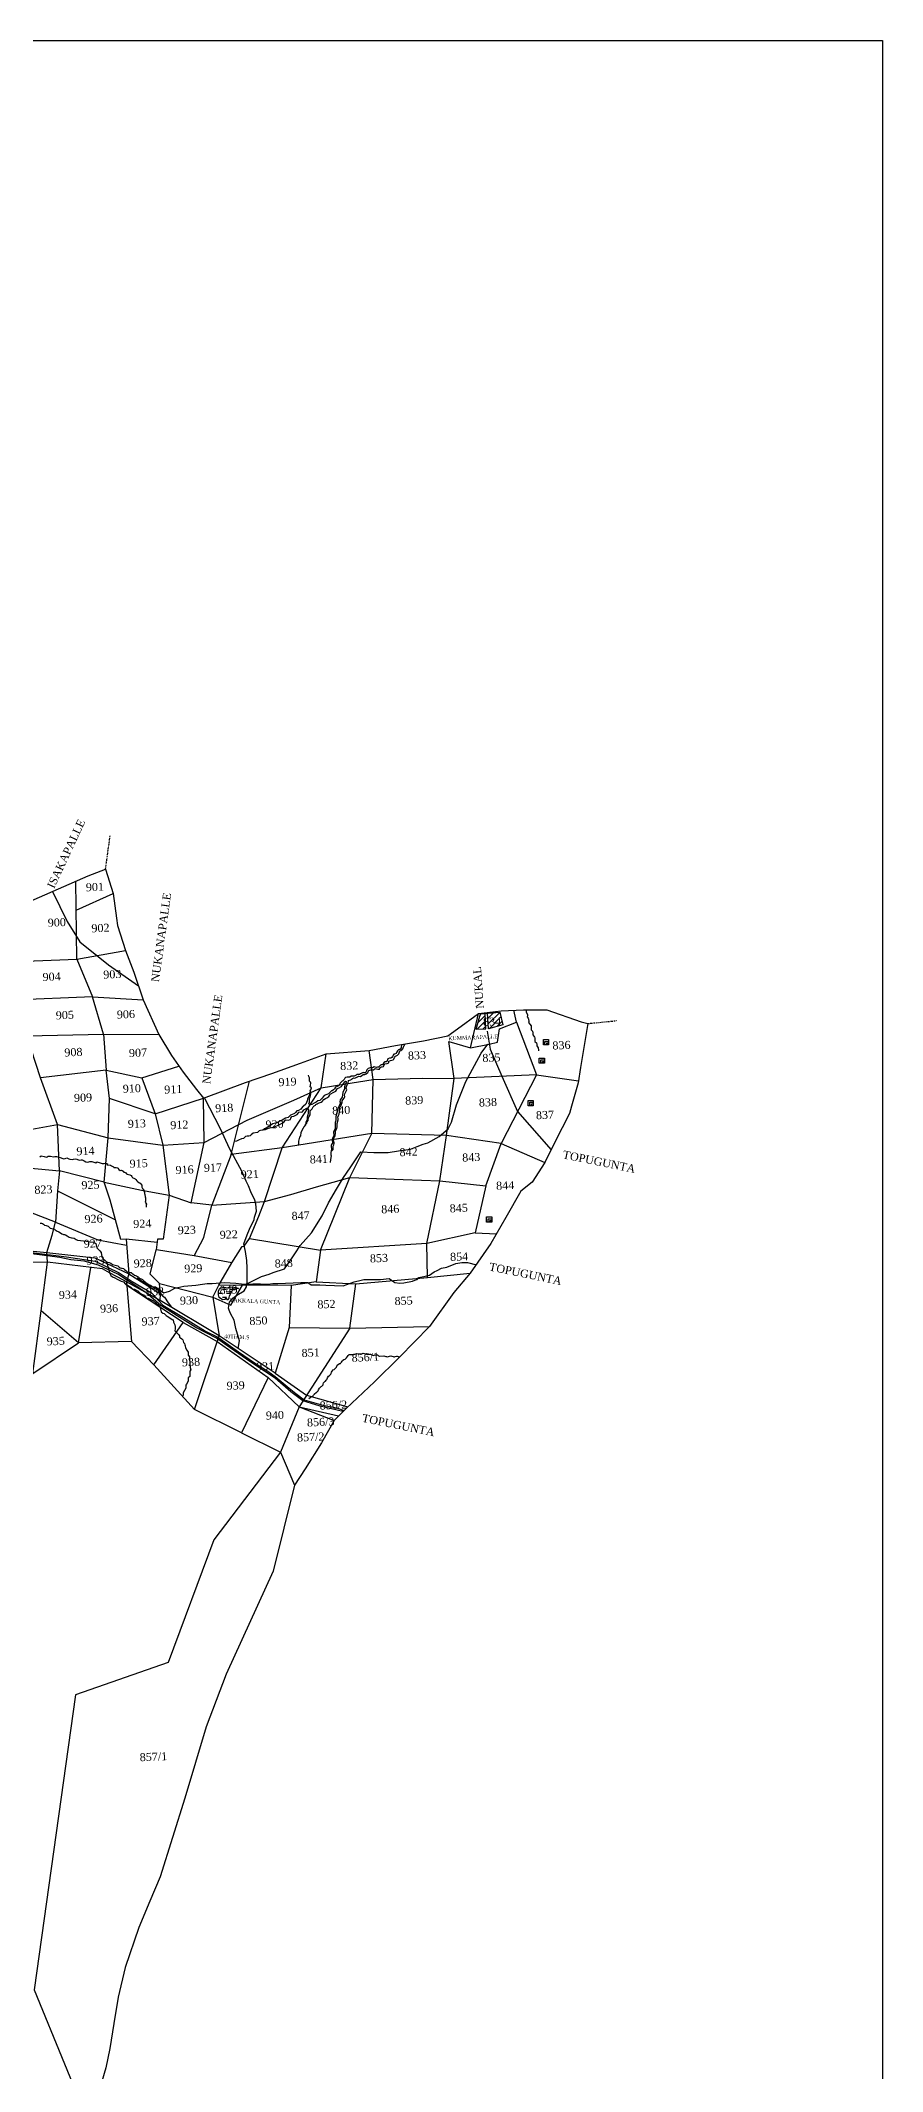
# Model space of a CAD drawing. Header units: inches. Extents: x 38 to 715, y -32 to 1237.
# Drawn here: x 452 to 715, y 602 to 1237 of the extents above; entities that cross this region are included whole.
import ezdxf

# ---------------------------------------------------------------- set-up
doc = ezdxf.new("R2010")
doc.units = ezdxf.units.IN
doc.header["$MEASUREMENT"] = 0
for name, pattern in [('ACAD_ISO02W100', [15, 12, -3]), ('ACAD_ISO07W100', [3, 0, -3]), ('BORDER', [1.75, 0.5, -0.25, 0.5, -0.25, 0, -0.25])]:
    doc.linetypes.add(name, pattern=pattern)
for name, color, linetype in [('CARTTRACK', 30, 'ACAD_ISO02W100'), ('NALA', 4, 'Continuous'), ('SQUAREWELL', 5, 'Continuous'), ('SURVEY_BND', 7, 'Continuous'), ('SURVEY_NO', 7, 'Continuous'), ('TEXT', 7, 'Continuous'), ('VILLAGE_AREA', 1, 'Continuous'), ('WATER_BODY', 4, 'Continuous')]:
    doc.layers.add(name, color=color, linetype=linetype)
for name, color, linetype, lineweight in [('FOOTPATH', 150, 'ACAD_ISO07W100', 30), ('ROAD', 1, 'Continuous', 25), ('VILL_BOUNDARY', 6, 'BORDER', 30)]:
    doc.layers.add(name, color=color, linetype=linetype, lineweight=lineweight)
doc.styles.get("Standard").update_dxf_attribs({"font": 'TIMES.TTF', "height": 0.12})

msp = doc.modelspace()

# ---------------------------------------------------------------- hatches: boundary and pattern name
at = {"layer": 'VILLAGE_AREA', "linetype": 'ByBlock'}
h = msp.add_hatch(dxfattribs=at)
h.set_pattern_fill('ANSI31', color=256, scale=10, angle=180, style=0)
h.set_pattern_definition([(225, (-127.7695, 654.0281), (0.8838835, -0.8838835), [])])
h.paths.add_polyline_path([(596.01, 929.2), (595.03, 933.15), (591.25, 932.84), (591.49, 927.96)])
h.paths.add_polyline_path([(590.51, 932.78), (588.98, 932.65), (587.69, 927.87), (590.71, 927.97)])
at = {"layer": 'WATER_BODY', "linetype": 'ByBlock'}
h = msp.add_hatch(dxfattribs=at)
h.set_pattern_fill('DASH', color=256, scale=10, angle=180, style=0)
h.set_pattern_definition([(180, (-127.7695, 654.0281), (-1.25, -1.25), [1.25, -1.25])])
h.paths.add_polyline_path([(509.63, 844.02), (509.74, 843.75), (510.07, 843.19), (510.31, 843.58), (510.54, 844.46), (511.32, 846.06), (511.56, 846.43), (513.41, 846.81), (512.66, 847.2), (512.21, 847.11), (511.94, 847.05), (511.45, 847.27), (510.66, 847.32), (510.2, 847.1), (509.52, 847.15), (508.9, 847.31), (507.62, 846.95), (507.47, 846.7), (507.43, 846.53), (507.23, 845.99), (507.17, 845.64), (507.14, 844.82), (507.43, 844.05), (508.47, 843.36), (509.15, 843.4)])

# ---------------------------------------------------------------- linework, layer by layer
at = {"linetype": 'ByBlock', "lineweight": 30}
msp.add_lwpolyline([(37.83, 1236.7), (714.56, 1236.7), (714.56, -32.2), (37.83, -32.2)], close=True, dxfattribs=at)
at = {"layer": 'CARTTRACK', "linetype": 'ByBlock'}
for points in [[(516.07, 848.35), (520.6, 850.56), (522.99, 851.28), (524.24, 851.88), (527.79, 852.99), (530, 856.13), (531.63, 858.63), (532.68, 860.25), (536.29, 864.25), (539.56, 869.59), (541.6, 873.64), (544.08, 877.89), (546.24, 881.48), (548.35, 884.53), (551.64, 889.53), (555.69, 889.29), (560.21, 889.34), (563.46, 889.9), (567.15, 890.39), (569.29, 891.17), (571.13, 891.92), (572.54, 892.4), (576.15, 894.29), (578.89, 896.74), (579.94, 898.79), (581.55, 904.24), (584.48, 911.52), (589.19, 920.33), (591.37, 923.15)], [(513.35, 828.09), (513.71, 830.46), (512.64, 834.35), (512.06, 836.91), (510.9, 839), (510.52, 840.1), (510.29, 840.71), (510.67, 842.63), (511.68, 843.85), (512.88, 844.75), (515.22, 846.14), (515.89, 847.36), (516.16, 848.86), (516.1, 851.27), (516.1, 853.24), (516.04, 855.56), (515.63, 858.46), (515.11, 860.85), (516.13, 863.66), (516.88, 865.4), (518.3, 868.36), (518.45, 869.14), (519.09, 871.02), (518.89, 873.31), (518.51, 874.44), (517.32, 877.05), (516.54, 878.9), (515.87, 880.38), (514.5, 883.5), (510.67, 890.6), (507.8, 896.77), (502.77, 906.46)]]:
    msp.add_lwpolyline(points, dxfattribs=at)
at = {"layer": 'FOOTPATH', "linetype": 'ByBlock'}
for points in [[(455.33, 970.88), (459.97, 961.51), (463.93, 955.12), (472.81, 947.99), (482.19, 941.37)], [(591.13, 927.25), (592.1, 921.65), (595.68, 913.14), (600.61, 902.15), (611.06, 890.15)], [(481.8, 850.23), (484.63, 848.28), (485.86, 847.47), (487.53, 847.32), (490.11, 845.54), (491.86, 846.05), (493.56, 846.94), (496.41, 847.53), (500.14, 847.85), (502.18, 848.21), (503.63, 848.38), (505.26, 848.41), (509.05, 848.69), (510.85, 848.67), (512.63, 848.48), (514.39, 848.31), (516.98, 848.16), (517.92, 848.35), (520.28, 848.26), (522.55, 848.25), (524.19, 848.4), (525.7, 848.46), (532.88, 848.73), (535.06, 848.73), (536.11, 847.98), (538.85, 847.96), (540.76, 847.87), (546.12, 847.71), (549.59, 848.92), (551.76, 849.47), (552.58, 849.62), (557.78, 849.63), (560.5, 850), (562.32, 848.68), (563.82, 848.55), (565.04, 848.58), (567.78, 849.1), (568.54, 849.42), (569.21, 849.71), (569.79, 850.26), (571.29, 850.63), (571.76, 850.73), (573.09, 850.99), (574.57, 852.03), (575.45, 852.51), (576.87, 853.15), (578.51, 853.49), (581.28, 854.67), (583.22, 854.99), (584.96, 854.95), (587.82, 854.24)]]:
    msp.add_lwpolyline(points, dxfattribs=at)
at = {"layer": 'NALA', "linetype": 'ByBlock'}
for points in [[(603.33, 933.88), (603.29, 933.19), (603.71, 932.48), (603.73, 932.1), (603.64, 931.68), (603.92, 931.3), (604.02, 931.03), (604.09, 930.29), (604.07, 930), (604.49, 929.45), (604.86, 928.89), (604.87, 928.74), (604.89, 928.01), (604.87, 927.7), (605.27, 927.23), (605.4, 926.74), (605.37, 926.28), (605.36, 926.05), (605.68, 925.63), (605.93, 925.34), (605.97, 925.15), (605.97, 924.86), (605.97, 924.68), (605.97, 924.38), (605.96, 924.05), (606.52, 923.6), (606.63, 923.04), (606.66, 922.67), (607.02, 922.01), (607.1, 921.3), (607.11, 921.08)], [(564.4, 923.11), (564.23, 922.07), (563.93, 921.52), (563.65, 921.52), (563.41, 921.45), (563.15, 921.15), (562.81, 920.53), (562.68, 920.25), (562.19, 920.09), (561.99, 920.05), (561.57, 919.38), (561.35, 918.98), (561, 918.8), (560.65, 918.8), (560.13, 918.58), (559.77, 917.81), (559.53, 917.66), (559.1, 917.61), (558.9, 917.59), (558.58, 917.02), (558.38, 916.72), (558.03, 916.71), (557.75, 916.67), (557.43, 916.32), (557.16, 916.04), (556.88, 915.95), (556.52, 915.94), (556.14, 916.01), (555.78, 916.05), (555.33, 915.8), (555.08, 915.75), (554.8, 915.77), (554.56, 915.76), (553.99, 915.55), (553.57, 915.12), (553.35, 914.58), (552.99, 914.27), (552.63, 914.24), (552.41, 914.29), (552, 914.16), (551.55, 913.87), (551.19, 913.74), (550.83, 913.75), (550.45, 913.72), (550.22, 913.48), (549.59, 913.23), (549.22, 913.18), (548.87, 913.15), (548.58, 913.14), (548.26, 912.92), (547.92, 912.85), (547.62, 912.91), (547.33, 912.88), (546.86, 912.78), (546.64, 912.56), (546.51, 912.31), (546.4, 912.13), (546.08, 911.72), (545.86, 911.57), (545.58, 911.46), (545.38, 911.25), (545.19, 910.99), (544.96, 910.61), (544.98, 910.5), (544.69, 910.16), (544.22, 909.92), (543.74, 909.72), (543.4, 909.26), (543.09, 908.95), (542.71, 908.64), (542.46, 908.57), (542.34, 908.53), (541.5, 907.68), (541.06, 907.41), (540.23, 907.11), (539.53, 906.27), (538.81, 905.63), (538.18, 905.5), (537.69, 905.08), (537.03, 904.73), (536.3, 904.32), (535.82, 904.27), (535.41, 904.58), (535.57, 905.11), (535.58, 905.82), (535.6, 906.24), (535.87, 906.67), (535.96, 907.03), (536.06, 907.81), (535.86, 908.62), (536.03, 908.92), (536.21, 909.53), (535.87, 909.9), (535.98, 910.41), (536.03, 910.97), (535.89, 911.3), (535.61, 911.63), (535.63, 912.03), (535.58, 912.66), (535.38, 913.07), (535.26, 913.45)], [(542.37, 889.63), (542.99, 890.25), (542.99, 890.82), (543.01, 891.36), (543.19, 891.7), (543.27, 892.18), (543.27, 892.5), (543.14, 893.34), (543.23, 893.92), (543.64, 894.52), (543.66, 894.93), (543.69, 895.32), (543.69, 895.69), (543.69, 896.01), (544.15, 896.85), (544.23, 897.31), (544.21, 897.75), (544.21, 898.19), (544.23, 898.42), (544.53, 899.57), (544.53, 899.95), (544.44, 900.38), (544.67, 900.89), (544.85, 901.3), (545.12, 902.84), (545.14, 903.45), (545.38, 903.84), (545.59, 904.39), (545.79, 904.82), (545.87, 905.46), (546, 905.78), (546.49, 906.26), (546.61, 906.82), (546.55, 907.27), (546.61, 907.66), (547.23, 908.87), (547.1, 909.41), (547.16, 909.94), (547.35, 910.52), (547.56, 910.93), (547.73, 910.96), (547.79, 911.83), (548.49, 912.02), (548.78, 912.28), (549.01, 912.48), (549.34, 912.65), (549.74, 912.51), (550.65, 912.98), (550.97, 913.18), (551.51, 913.04), (552.41, 913.74), (552.91, 913.74), (553.3, 913.89), (553.79, 914.35), (554.14, 914.94), (554.82, 915.21), (555.59, 915.13), (556.12, 915.55), (556.98, 915.39), (557.43, 915.39), (557.72, 915.86), (558.11, 916.09), (558.32, 916.08), (558.69, 916.21), (558.89, 916.64), (559.1, 916.99), (559.89, 917.09), (560.37, 917.35), (560.42, 917.67), (560.44, 917.9), (560.88, 918.13), (561.74, 918.29), (561.97, 918.5), (562.19, 919.02), (562.43, 919.46), (563.15, 919.75), (563.53, 920.11), (563.74, 920.83), (563.86, 921.08), (564.19, 921.24), (564.43, 921.36), (564.74, 921.69), (564.92, 922.05), (565.05, 922.51), (565.18, 922.79), (565.4, 923.11), (565.52, 923.3)], [(535.86, 908.62), (535.61, 907.35), (535.28, 906.73), (535.04, 906.05), (534.91, 905.51), (534.43, 904.44), (533.67, 903.74), (533.44, 903.57), (532.9, 902.87), (532.21, 902.47), (531.7, 902.36), (531.28, 901.82), (530.92, 901.54), (530.04, 901.15), (529.68, 901.04), (529.24, 900.61), (528.92, 900.24), (528.55, 900.19), (528.14, 900.09), (527.62, 899.8), (527.12, 899.42), (526.8, 899.21), (526.37, 899.13), (525.56, 898.63), (524.19, 898.29), (522.4, 897.16), (521.53, 896.75), (521.02, 896.32), (520.32, 896.24), (519.87, 896.08), (519.39, 895.55), (517.97, 895.33), (517.43, 894.89), (517.09, 894.56), (516.67, 894.42), (516.11, 894.41), (515.67, 894.36), (514.99, 893.68), (514.42, 893.61), (513.41, 893.15), (512.86, 892.87), (512.15, 892.79)], [(534.26, 897.92), (534.75, 898.45), (534.88, 898.89), (535.16, 899.3), (535.25, 899.68), (535.33, 900.15), (535.55, 900.59), (535.87, 901.12), (535.83, 901.47), (535.79, 901.93), (535.87, 902.4), (536.47, 903.03), (536.77, 903.65), (537.11, 903.88), (537.5, 904.16), (537.64, 904.29), (537.97, 904.5), (538.33, 904.75), (538.64, 904.89), (538.96, 904.93), (539.26, 905.07), (539.59, 905.3), (540.06, 905.92), (540.6, 906.2), (541.08, 906.46), (541.63, 906.86), (541.91, 907.16), (542.11, 907.54), (542.26, 907.71), (543.01, 908.11), (543.47, 908.33), (543.82, 908.51), (544.13, 909), (544.3, 909.3), (544.61, 909.4), (545.07, 909.63), (545.33, 909.84), (545.58, 910), (545.73, 910.16), (545.99, 910.68), (546.33, 910.98), (546.63, 911.4), (546.82, 911.57), (547.11, 911.49), (547.08, 911.2), (546.7, 910.41), (546.52, 909.83), (546.53, 909.22), (546, 908.05), (545.86, 906.65), (545.47, 906.24), (545.22, 905.77), (545.08, 905.19), (545.27, 904.83), (544.84, 903.9), (544.59, 903.28), (544.48, 902.91), (543.89, 900.58), (543.79, 900.13), (543.89, 899.52), (543.74, 899), (543.59, 898.68), (543.59, 897.45), (543.62, 896.74), (543.12, 895.84), (543.18, 894.68), (542.78, 893.72), (542.67, 893.42), (542.7, 893.05), (542.92, 892.49), (542.52, 891.8), (542.43, 891.5), (542.45, 890.17), (542.43, 889.85), (542.32, 889.41), (542.31, 888.63), (542.34, 888.27), (542.17, 887.11), (542.12, 886.2)], [(521.11, 896.4), (521.92, 896.49), (522.85, 896.9), (523.71, 897.14), (524.63, 897.36), (525.65, 897.78), (527.32, 898.64), (527.62, 898.81), (528.05, 899.31), (528.26, 899.58), (528.26, 899.58), (528.97, 899.45), (529.63, 899.65), (529.81, 900.09), (530.12, 900.56), (530.68, 900.65), (531.74, 901.17), (532.13, 901.76), (532.29, 901.99), (533, 901.89), (533.4, 902.07), (533.83, 902.65), (534.79, 903.18), (535.14, 903.21)], [(535.14, 903.21), (535.28, 902.71), (535.16, 902.11), (535.15, 901.64), (535.12, 901.09), (534.86, 900.34), (534.88, 899.69), (534.66, 899.28), (534.49, 898.85), (534.32, 898.02), (533.89, 897.32), (533.69, 896.94), (532.91, 895.62), (532.83, 894.51), (532.51, 894.14), (532.15, 892.85), (532.19, 891.9), (531.93, 891.56)], [(451.34, 887.97), (451.79, 888.26), (452.72, 888.09), (453.48, 887.86), (453.66, 888.01), (454, 888.16), (454.26, 888.22), (454.72, 888.18), (455.67, 887.94), (456.1, 888.05), (456.6, 888.12), (457.76, 887.81), (458.02, 887.65), (458.82, 887.39), (459.34, 887.45), (459.8, 887.72), (460.43, 887.38), (460.8, 887.3), (461.55, 887.19), (461.93, 887.29), (462.43, 887.35), (462.97, 887.21), (463.67, 886.92), (464.3, 887), (464.63, 887.09), (465.19, 886.75), (465.77, 886.45), (466.28, 886.32), (466.67, 886.42), (467.01, 886.51), (467.58, 886.48), (468.83, 886.11), (468.99, 886.15), (469.17, 886.44), (470.19, 886.11), (470.85, 885.86), (471.47, 885.86), (471.9, 886.01), (472.47, 885.77), (472.45, 885.48), (473.42, 885.34), (473.77, 885.15), (474.2, 884.95), (474.39, 884.81), (474.55, 884.67), (475.27, 884.65), (475.62, 884.5), (475.73, 884.44), (476.03, 884.05), (476.46, 883.76), (476.93, 883.82), (477.1, 883.67), (477.42, 883.46), (477.61, 883.19), (478.08, 883.09), (478.22, 882.97), (478.42, 882.64), (478.68, 882.54), (479.46, 882.36), (479.89, 882.17), (480.1, 881.81), (480.25, 881.63), (480.4, 881.42), (480.78, 881.29), (481.19, 881.14), (481.4, 880.93), (481.67, 880.51), (481.99, 880.14), (482.53, 879.83), (482.68, 879.76), (483.2, 879.13), (483.21, 878.71), (483.24, 878.47), (483.48, 878.06), (483.78, 877.9), (483.84, 877.4), (484.06, 876.84), (484.11, 876.52), (484.22, 876.23), (484.33, 875.49), (484.35, 875.19), (484.41, 874.96), (484.35, 874.18), (484.33, 873.86), (484.53, 873.51), (484.7, 873.2), (484.6, 872.85), (484.63, 872.29)], [(451.49, 867.3), (451.94, 867.28), (452.25, 867.14), (452.52, 866.94), (452.79, 866.68), (452.91, 866.59), (453.41, 866.54), (453.68, 866.4), (453.98, 866.32), (454.39, 865.94), (454.63, 865.72), (455.66, 865.54), (455.97, 865.36), (456.22, 865.13), (456.45, 864.99), (456.78, 864.74), (457.14, 864.67), (457.36, 864.54), (457.88, 864.26), (458.23, 863.96), (458.54, 863.84), (458.74, 863.75), (459.09, 863.73), (459.41, 863.64), (459.89, 863.33), (460.21, 863.07), (460.57, 862.91), (461.25, 862.7), (461.51, 862.65), (462.15, 862.53), (462.74, 862.17), (463.19, 861.93), (465.98, 861.6), (467.01, 861.41), (468.24, 861.31), (468.85, 860.95), (469.15, 859.55), (470.16, 858.65), (470.52, 858.1), (470.8, 856.72), (471.18, 856.12), (471.64, 855.69), (472.23, 855.22), (473.06, 854.98), (473.57, 854.78), (474.09, 854.36), (475.73, 853.88), (476.12, 853.54), (476.49, 853.35), (476.89, 853.18), (477.15, 853.17), (477.5, 853.07), (477.79, 852.81), (478.22, 852.5), (478.66, 852.07), (479.1, 851.98), (479.53, 851.88), (479.88, 851.84), (480.11, 851.68), (480.42, 851.41), (480.97, 850.99), (481.57, 850.84), (481.92, 850.63), (482.14, 850.47), (482.5, 850.07), (482.69, 849.97), (483.05, 849.87), (483.41, 849.63), (483.61, 849.5), (483.77, 849.37), (484.59, 848.64), (485.08, 848.29), (485.53, 848.01), (485.9, 847.92), (486.37, 847.61), (486.89, 847.21), (487.24, 846.89), (487.62, 846.78), (488.01, 846.53), (488.31, 846.26), (488.57, 845.91), (489.79, 844.43), (490.37, 844.09), (491.48, 842.38), (492.53, 841)], [(472.23, 855.22), (472.96, 852.63), (473.16, 851.72), (473.51, 850.88), (474.11, 850.49), (474.77, 850.23), (475.55, 849.8), (476.18, 849.47), (476.79, 849.19), (477.49, 848.92), (478.14, 848.18), (478.36, 847.95), (478.54, 847.84), (478.98, 847.75), (479.34, 847.61), (479.76, 847.29), (480.36, 846.78), (481, 846.61), (481.38, 846.45), (481.72, 846.23), (482, 846.09), (482.29, 845.78), (482.76, 845.34), (483.28, 845.1), (483.75, 844.9), (484.05, 844.73), (484.26, 844.6), (484.4, 844.4), (484.58, 844.19), (484.71, 843.98), (485.18, 843.79), (486.27, 843.36), (486.89, 843.02), (487.8, 842.18), (488.88, 841.34), (489.24, 839.54), (489.77, 839.17), (490.27, 839), (490.88, 838.43), (491.15, 838.18), (492.01, 837.66), (492.75, 837.18), (492.98, 837.01), (493.13, 836.36), (493.57, 835.54), (493.62, 834.97), (493.66, 834.24), (493.59, 833.59), (493.59, 833.59), (494.37, 832.79), (494.7, 832.47), (494.96, 832.04), (495.02, 831.66), (495.35, 831.39), (495.77, 831.14), (496.06, 830.78), (496.21, 829.99), (496.52, 829.67), (496.64, 829.29), (496.76, 828.92), (496.85, 828.34), (497.28, 827.59), (497.7, 826.93), (497.71, 826.42), (497.71, 826.01), (498.12, 825.5), (498.13, 824.85), (498.39, 822.16), (498.51, 821.43), (498.2, 821.05), (498.22, 820.25), (498.2, 819.32), (497.69, 818.95), (497.67, 818.36), (497.69, 817.91), (497.23, 816.95), (497.02, 816.68), (497.02, 816.06), (496.96, 815.7), (496.17, 814.3), (496.18, 813.92), (496.16, 813.56), (495.93, 813.16)], [(535.41, 812.46), (536.24, 813.09), (536.52, 813.23), (536.75, 813.32), (536.89, 813.54), (536.98, 813.68), (537.04, 813.81), (537.78, 814.42), (538.05, 814.6), (538.24, 814.79), (538.37, 814.92), (538.39, 815.16), (538.72, 815.73), (538.88, 815.86), (538.98, 815.96), (539.28, 816.2), (539.47, 816.36), (539.63, 816.53), (539.89, 816.74), (539.92, 816.94), (540.04, 817.39), (540.18, 817.6), (540.43, 817.82), (540.6, 817.93), (540.87, 818.2), (541.04, 818.39), (541.17, 818.6), (541.26, 818.93), (541.57, 819.51), (541.91, 819.7), (542.23, 820.04), (542.37, 820.3), (542.53, 820.74), (542.73, 821.01), (542.99, 821.43), (543.3, 821.51), (543.56, 821.76), (543.74, 821.92), (544, 822.27), (544.13, 822.58), (544.29, 822.86), (544.95, 823.37), (545.29, 823.47), (545.42, 823.64), (545.64, 823.81), (545.83, 824.18), (545.95, 824.39), (546.36, 824.65), (546.75, 824.77), (547.15, 825.19), (547.49, 825.65), (547.67, 825.92), (548.02, 826.2), (548.51, 826.26), (549.07, 826.26), (549.5, 826.24), (550.35, 826.56), (550.78, 826.46), (551.24, 826.43), (551.55, 826.35), (551.73, 826.38), (552.01, 826.47), (552.43, 826.6), (552.81, 826.53), (553.22, 826.43), (553.44, 826.29), (553.83, 826.26), (554.33, 826.34), (554.7, 826.34), (554.92, 826.26), (555.27, 826.07), (555.52, 825.97), (555.86, 825.99), (556.18, 826.09), (556.53, 826.15), (556.86, 826.09), (557.22, 825.86), (557.37, 825.76), (557.53, 825.69), (558.83, 825.77), (559.16, 825.76), (559.47, 825.65), (559.64, 825.56), (559.99, 825.55), (560.27, 825.61), (560.63, 825.76), (561.03, 825.84), (561.37, 825.69), (561.71, 825.57), (562.01, 825.52), (562.13, 825.52), (562.41, 825.59), (562.77, 825.68), (562.9, 825.7), (563.04, 825.75), (563.3, 825.59), (563.73, 825.38)]]:
    msp.add_lwpolyline(points, dxfattribs=at)
at = {"layer": 'ROAD', "linetype": 'ByBlock'}
for points in [[(447.92, 858.18), (459.7, 856.72), (468.64, 855.35), (476.13, 851.71), (480.23, 849.03), (486.22, 845.49), (489.84, 841.67), (496.22, 837.79), (503.14, 833.55), (506.96, 831.64), (513.41, 827.06), (518.42, 823.62), (522.6, 821.03), (524.91, 819.39), (529.29, 815.75), (531.38, 814.01), (533.99, 812.06), (539.81, 810.4), (544.05, 809.55), (546.46, 808.77)], [(546.05, 808.38), (538.95, 810.1), (533.53, 811.72), (529.75, 814.61), (524.85, 818.84), (521.54, 821.06), (517.25, 823.82), (510.82, 828.28), (506.52, 831.32), (500.1, 834.62), (494.24, 838.28), (489.19, 841.49), (484.46, 845.62), (475.8, 851.3), (469.67, 854.18), (465.26, 855.42), (461.02, 855.85), (457.62, 856.5), (453.65, 857.1), (448.09, 857.75)]]:
    msp.add_lwpolyline(points, dxfattribs=at)
at = {"layer": 'SQUAREWELL', "linetype": 'ByBlock'}
for points in [[(608.67, 924.6), (610.26, 924.6), (610.26, 922.96), (608.67, 922.96)], [(609.17, 924.03), (610.26, 924.03), (610.26, 922.96), (609.17, 922.96)], [(609.7, 923.51), (610.26, 923.51), (610.26, 922.96), (609.7, 922.96)], [(607.4, 918.85), (608.99, 918.85), (608.99, 917.22), (607.4, 917.22)], [(607.9, 918.29), (608.99, 918.29), (608.99, 917.22), (607.9, 917.22)], [(608.44, 917.76), (608.99, 917.76), (608.99, 917.22), (608.44, 917.22)], [(603.9, 905.58), (605.49, 905.58), (605.49, 903.94), (603.9, 903.94)], [(604.4, 905.01), (605.49, 905.01), (605.49, 903.94), (604.4, 903.94)], [(604.94, 904.49), (605.49, 904.49), (605.49, 903.94), (604.94, 903.94)], [(590.94, 869.21), (592.53, 869.21), (592.53, 867.58), (590.94, 867.58)], [(591.44, 868.64), (592.53, 868.64), (592.53, 867.58), (591.44, 867.58)], [(591.98, 868.12), (592.53, 868.12), (592.53, 867.58), (591.98, 867.58)]]:
    msp.add_lwpolyline(points, close=True, dxfattribs=at)
at = {"layer": 'SURVEY_BND', "linetype": 'ByBlock'}
for points in [[(438.49, 948.51), (449.57, 949.26), (462.97, 949.7), (462.64, 974.06)], [(462.76, 965.08), (474.25, 970.3)], [(462.97, 949.7), (478.1, 952.41)], [(467.84, 938.01), (442.7, 936.92), (438.49, 948.51)], [(462.97, 949.7), (467.84, 938.01), (483.61, 937.05)], [(447.36, 925.77), (471.29, 926.32), (467.84, 938.01)], [(555.46, 912.18), (570.94, 912.61), (580.82, 912.49), (579.13, 924.04), (585.91, 922.07), (588.43, 932.81)], [(585.91, 922.07), (591.78, 923.23), (594.31, 923.83), (594.97, 927.96), (600.25, 930.02), (599.47, 933.77)], [(436.22, 927.32), (438.58, 911.8), (441.14, 907.82), (444.07, 905.31), (447.35, 899.58), (446.61, 896.23), (456.9, 898.09), (451.64, 912.62)], [(471.29, 926.32), (472.12, 915.11), (451.64, 912.62), (447.36, 925.77)], [(471.29, 926.32), (488.55, 926.19)], [(600.25, 930.02), (606.49, 913.6), (580.82, 912.49)], [(502.71, 892.5), (516.15, 899.46), (530.75, 905.7), (539.23, 909.5), (540.78, 920.2)], [(539.23, 909.5), (546.29, 910.73), (555.46, 912.18), (554.24, 921.19)], [(456.9, 898.09), (472.68, 893.93), (473.1, 906.2), (472.12, 915.11)], [(472.12, 915.11), (483.27, 912.65), (487.45, 901.45), (473.1, 906.2)], [(483.27, 912.65), (494.84, 916.34)], [(606.49, 913.6), (595.45, 892.1), (609.09, 886.22)], [(606.49, 913.6), (619.62, 911.7)], [(555.06, 895.23), (527.06, 890.79), (511.11, 888.67), (516.88, 911.63)], [(527.06, 890.79), (539.23, 909.5)], [(578.39, 894.68), (555.1, 895.23), (555.46, 912.18)], [(595.45, 892.1), (578.39, 894.68), (580.82, 912.49)], [(472.68, 893.93), (489.78, 891.65), (502.71, 892.5), (502.46, 906.34)], [(487.45, 901.45), (502.46, 906.34)], [(487.45, 901.45), (489.78, 891.65), (491.83, 876.03), (498.61, 873.64), (502.71, 892.5)], [(447.5, 884.53), (457.52, 883.62), (456.9, 898.09)], [(521.51, 874.01), (529.83, 876.22), (537.78, 878.66), (548.17, 881.57), (555.06, 895.23)], [(548.17, 881.57), (564.91, 880.89), (576.28, 880.48), (578.43, 894.68)], [(471.53, 880.09), (472.68, 893.93)], [(511.11, 888.67), (505.08, 872.92), (498.61, 873.64)], [(505.08, 872.92), (521.51, 874.01), (527.06, 890.79)], [(576.28, 880.48), (590.69, 878.97), (595.45, 892.1)], [(456.25, 867.55), (445.28, 871.88), (438.21, 871.65), (437.08, 877.71), (432.74, 882.39), (435.66, 886.2), (447.5, 884.53), (445.28, 871.88)], [(478.37, 862.29), (476.64, 862.15), (473.35, 874.43), (471.53, 880.09), (457.52, 883.62), (456.94, 877.33), (456.25, 867.55)], [(456.94, 877.33), (475, 868.29)], [(471.53, 880.09), (483.15, 877.52), (491.83, 876.03)], [(491.83, 876.03), (489.87, 862.3), (488.11, 862.22), (487.77, 858.94)], [(572.26, 860.87), (539.01, 858.85), (548.17, 881.57)], [(587.36, 864.23), (572.26, 860.87), (576.28, 880.48)], [(590.69, 878.97), (587.36, 864.23), (594.01, 863.93)], [(511.33, 854.89), (499.59, 857.01), (502.57, 862.83), (505.08, 872.92)], [(537.69, 848.96), (529.9, 847.77), (507.26, 847.92), (511.33, 854.89), (514.59, 859.96), (515.25, 860.11), (516.85, 862.48), (519.81, 869.47), (521.51, 874.01)], [(453.6, 858.14), (455.27, 863.5), (456.25, 867.55), (469.46, 862.07), (478.5, 860.38)], [(439.87, 859.49), (453.6, 858.14)], [(488.99, 843.14), (477.49, 849.44), (473.16, 851.72), (470.95, 853.02), (453.76, 855.03), (453.6, 858.14), (468.52, 856.47), (479.14, 851.4), (478.45, 848.91)], [(488.01, 861.21), (478.37, 862.29), (479.14, 851.4), (489.05, 845.23), (488.74, 848.39), (485.8, 851.34), (487.77, 858.94)], [(499.59, 857.01), (488.49, 858.8), (487.77, 858.94)], [(516.85, 862.48), (539.01, 858.85)], [(539.01, 858.85), (537.69, 848.96), (550.1, 848.32), (572.48, 850.25), (572.26, 860.87)], [(446.52, 855.17), (453.76, 855.03)], [(463.49, 829.9), (451.85, 839.9), (453.76, 855.03)], [(478.45, 848.91), (479.97, 830.32), (463.49, 829.9), (467.27, 853.45)], [(572.48, 850.25), (585.75, 851.63)], [(496.19, 836.25), (478.55, 847.74)], [(488.74, 848.39), (505.39, 844.12), (507.26, 847.92)], [(505.39, 844.12), (507.39, 832.05), (488.99, 843.14), (489.05, 845.23)], [(505.39, 844.12), (511.08, 841.63), (514.69, 847.87)], [(529.9, 847.77), (529.28, 834.62), (548.19, 834.5), (550.1, 848.32)], [(430.39, 828.21), (446.44, 821.53), (449.18, 820.29), (451.85, 839.9)], [(479.97, 830.32), (486.95, 822.99), (496.19, 836.25), (506.8, 830.28), (522.73, 819.07), (532.37, 809.93)], [(514.38, 801.73), (499.7, 809.03), (507.39, 832.05)], [(524.87, 820.44), (507.39, 832.05)], [(529.28, 834.62), (524.87, 820.44), (534.69, 813.52)], [(548.19, 834.5), (532.37, 809.93), (544.71, 807.07)], [(548.19, 834.5), (573.09, 834.93)], [(449.18, 820.29), (463.49, 829.9)], [(499.7, 809.03), (486.95, 822.99)], [(522.73, 819.07), (514.38, 801.73), (526.54, 795.72)], [(534.69, 813.52), (547.63, 809.9)], [(532.37, 809.93), (526.54, 795.72), (530.93, 785.38)], [(532.37, 809.93), (543.27, 805.66)], [(526.54, 795.72), (505.72, 768.38), (491.52, 730.04), (462.53, 719.91), (449.57, 627.76), (468.57, 581.51), (467.72, 572.66), (469.09, 569.49)]]:
    msp.add_lwpolyline(points, dxfattribs=at)
at = {"layer": 'VILL_BOUNDARY'}
for points in [[(471.91, 977.9), (473.36, 988.3)], [(622.53, 929.63), (631.56, 930.53)]]:
    msp.add_lwpolyline(points, dxfattribs=at)
at = {"layer": 'VILL_BOUNDARY', "linetype": 'ByBlock'}
msp.add_lwpolyline([(447.04, 967.26), (457.25, 971.72), (466.53, 975.75), (471.91, 977.9), (474.25, 970.3), (475.35, 962.51), (475.6, 960.22), (478.1, 952.41), (480.76, 945.7), (483.61, 937.05), (488.55, 926.19), (492.51, 919.68), (496.13, 914.48), (500.32, 909.07), (502.46, 906.34), (515.6, 911.19), (523.88, 914.05), (532.85, 917.25), (540.78, 920.2), (554.24, 921.19), (562.53, 922.79), (571.22, 924.27), (578.86, 925.82), (581.82, 927.96), (588.43, 932.81), (595.46, 933.64), (602.42, 933.88), (609.78, 933.91), (620.43, 930.16), (622.53, 929.63), (620.23, 915.92), (619.53, 911.1), (617.42, 903.8), (616.79, 901.52), (612.24, 892.52), (609.09, 886.22), (605.17, 880.11), (601.67, 877.3), (596.95, 869.04), (592.27, 860.91), (585.75, 851.63), (580.66, 845.61), (573.09, 834.93), (563.73, 825.38), (555.94, 817.74), (547.09, 809.39), (543.27, 805.66), (539.32, 798.63), (534.31, 790.48), (530.93, 785.38), (524.24, 758.51), (509.56, 726.41), (503.39, 709.96), (496.64, 687.62), (488.94, 663.08), (485.73, 655.49), (482.32, 647.23), (477.99, 634.75), (475.85, 625.43), (474.5, 617.24), (473.24, 609.43), (472.04, 603.43), (470.73, 599.09)], dxfattribs=at)
at = {"layer": 'VILLAGE_AREA', "linetype": 'ByBlock'}
for points in [[(587.69, 927.87), (588.98, 932.65), (595.03, 933.15), (596.01, 929.2), (591.49, 927.96), (591.25, 932.84)], [(587.69, 927.87), (590.71, 927.97), (590.51, 932.78)]]:
    msp.add_lwpolyline(points, dxfattribs=at)
at = {"layer": 'WATER_BODY', "linetype": 'ByBlock'}
msp.add_lwpolyline([(507.62, 846.95), (508.9, 847.31), (509.52, 847.15), (510.2, 847.1), (510.66, 847.32), (511.45, 847.27), (511.94, 847.05), (512.21, 847.11), (512.66, 847.2), (513.41, 846.81), (511.56, 846.43), (511.32, 846.06), (510.54, 844.46), (510.31, 843.58), (510.07, 843.19), (509.74, 843.75), (509.63, 844.02), (509.15, 843.4), (508.47, 843.36), (507.43, 844.05), (507.14, 844.82), (507.17, 845.64), (507.23, 845.99), (507.43, 846.53), (507.47, 846.7), (507.62, 846.95)], dxfattribs=at)

# ---------------------------------------------------------------- texts
at = {"layer": 'SURVEY_NO', "linetype": 'ByBlock'}
for s, p in [('901', (465.81, 970.91)), ('900', (453.91, 959.84)), ('902', (467.55, 958.1)), ('904', (452.29, 942.89)), ('903', (471.26, 943.64)), ('905', (456.42, 930.9)), ('906', (475.49, 931.15)), ('834', (589.89, 928.85)), ('908', (459.1, 919.31)), ('907', (479.27, 919.13)), ('833', (566.41, 918.34)), ('835', (589.66, 917.6)), ('836', (611.55, 921.49)), ('832', (545.25, 915.08)), ('909', (462.1, 905.12)), ('910', (477.34, 907.97)), ('911', (490.3, 907.72)), ('919', (525.98, 910.04)), ('918', (506.2, 901.89)), ('840', (542.75, 901.17)), ('839', (565.55, 904.29)), ('838', (588.57, 903.67)), ('837', (606.4, 899.71)), ('913', (478.91, 897.01)), ('912', (492.2, 896.61)), ('920', (521.93, 896.8)), ('914', (462.87, 888.43)), ('841', (535.75, 885.89)), ('842', (563.78, 888.15)), ('843', (583.37, 886.48)), ('915', (479.48, 884.56)), ('916', (493.82, 882.59)), ('917', (502.67, 883.26)), ('921', (514.18, 881.18)), ('823', (449.74, 876.4)), ('925', (464.44, 877.86)), ('844', (593.96, 877.68)), ('926', (465.38, 867.26)), ('847', (530.07, 868.26)), ('846', (558.07, 870.31)), ('845', (579.46, 870.62)), ('924', (480.61, 865.73)), ('923', (494.52, 863.75)), ('922', (507.63, 862.34)), ('927', (465.14, 859.54)), ('933', (466.03, 854.27)), ('853', (554.53, 854.97)), ('854', (579.58, 855.46)), ('928', (480.76, 853.38)), ('929', (496.54, 851.76)), ('848', (524.8, 853.38)), ('934', (457.37, 843.55)), ('932', (484.59, 844.54)), ('930', (495.2, 841.78)), ('849', (507.57, 845.06)), ('855', (562.24, 841.65)), ('936', (470.24, 839.25)), ('937', (483.22, 835.27)), ('850', (516.89, 835.42)), ('852', (538.15, 840.59)), ('935', (453.58, 829.05)), ('938', (495.83, 822.5)), ('851', (533.2, 825.43)), ('856/1', (548.82, 823.94)), ('931', (518.99, 821.16)), ('939', (509.78, 815.18)), ('940', (522.03, 805.89)), ('856/3', (534.87, 803.73)), ('856/2', (538.85, 809.01)), ('857/2', (531.76, 799.03)), ('857/1', (482.64, 699.15))]:
    msp.add_text(s, height=2.5, rotation=2.50393, dxfattribs=at).set_placement(p)
at = {"layer": 'TEXT', "linetype": 'ByBlock'}
for s, height, rotation, p in [('ISAKAPALLE', 2.5, 64.97518, (455.81, 971.61)), ('NUKANAPALLE', 2.5, 82.16887, (488.57, 942.45)), ('NUKAL', 2.5, 94.11752, (590.11, 934.35)), ('NUKANAPALLE', 2.5, 82.16887, (504.59, 910.6)), ('KUMMARAPALLE', 1.2, 2.50393, (579, 924.36)), ('TOPUGUNTA', 2.5, 348.47613, (614.53, 887.55)), ('TOPUGUNTA', 2.5, 348.47613, (591.52, 852.52)), ('VAKKALA GUNTA', 1.2, 357.47644, (510.54, 842.64)), ('40TH M.S', 1.2, 357.47644, (509, 831.33)), ('TOPUGUNTA', 2.5, 348.47613, (551.83, 805.26))]:
    msp.add_text(s, height=height, rotation=rotation, dxfattribs=at).set_placement(p)

doc.saveas('drawing.dxf')
